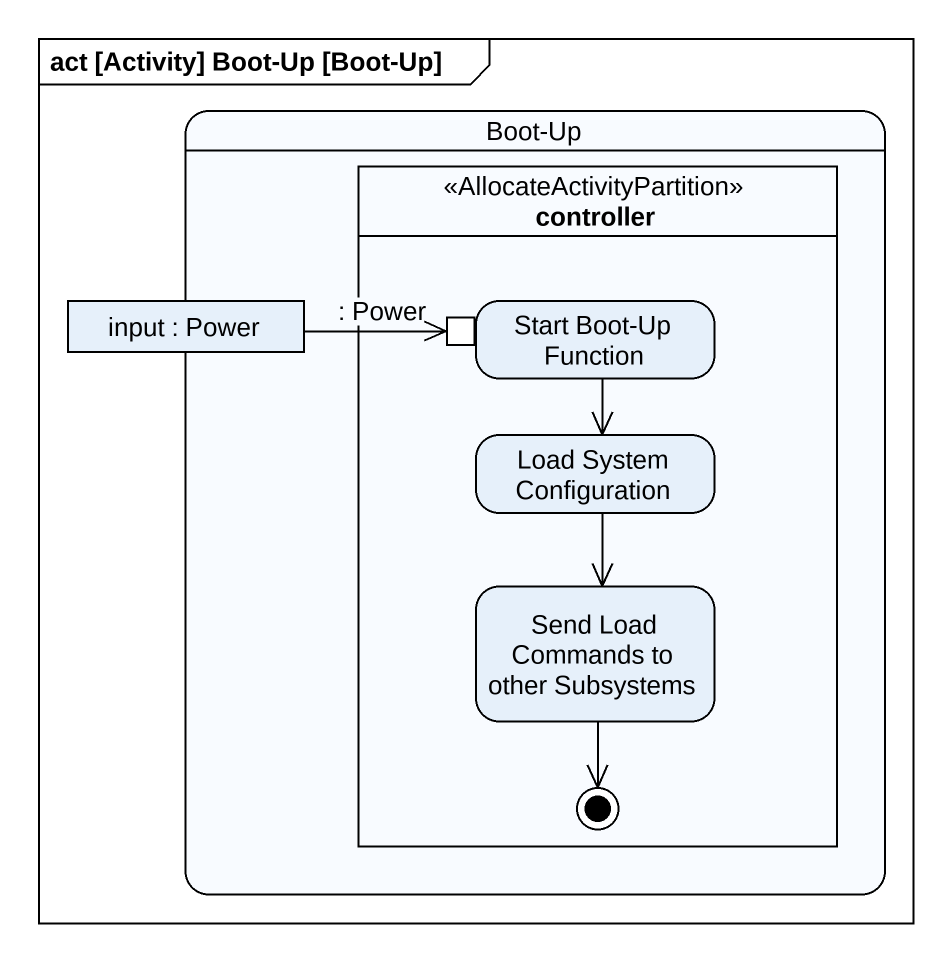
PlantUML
@startuml
mainframe act [Activity] Boot-Up [Boot-Up]
hide empty description
state "Boot-Up" as Boot_Up {
  state controller <<AllocateActivityPartition>> {
    state "Start Boot-Up Function" as Start_Boot_Up_Function {
      state ": Power" as Power <<inputPin>>
    }
    state "Load System Configuration" as Load_System_Configuration
    state "Send Load Commands to other Subsystems" as Send_Load_Commands_to_other
    Send_Load_Commands_to_other --> [*]
  }
  state "input : Power" as input <<object>>
}
input -right-> Power
Start_Boot_Up_Function --> Load_System_Configuration
Load_System_Configuration --> Send_Load_Commands_to_other
@enduml
